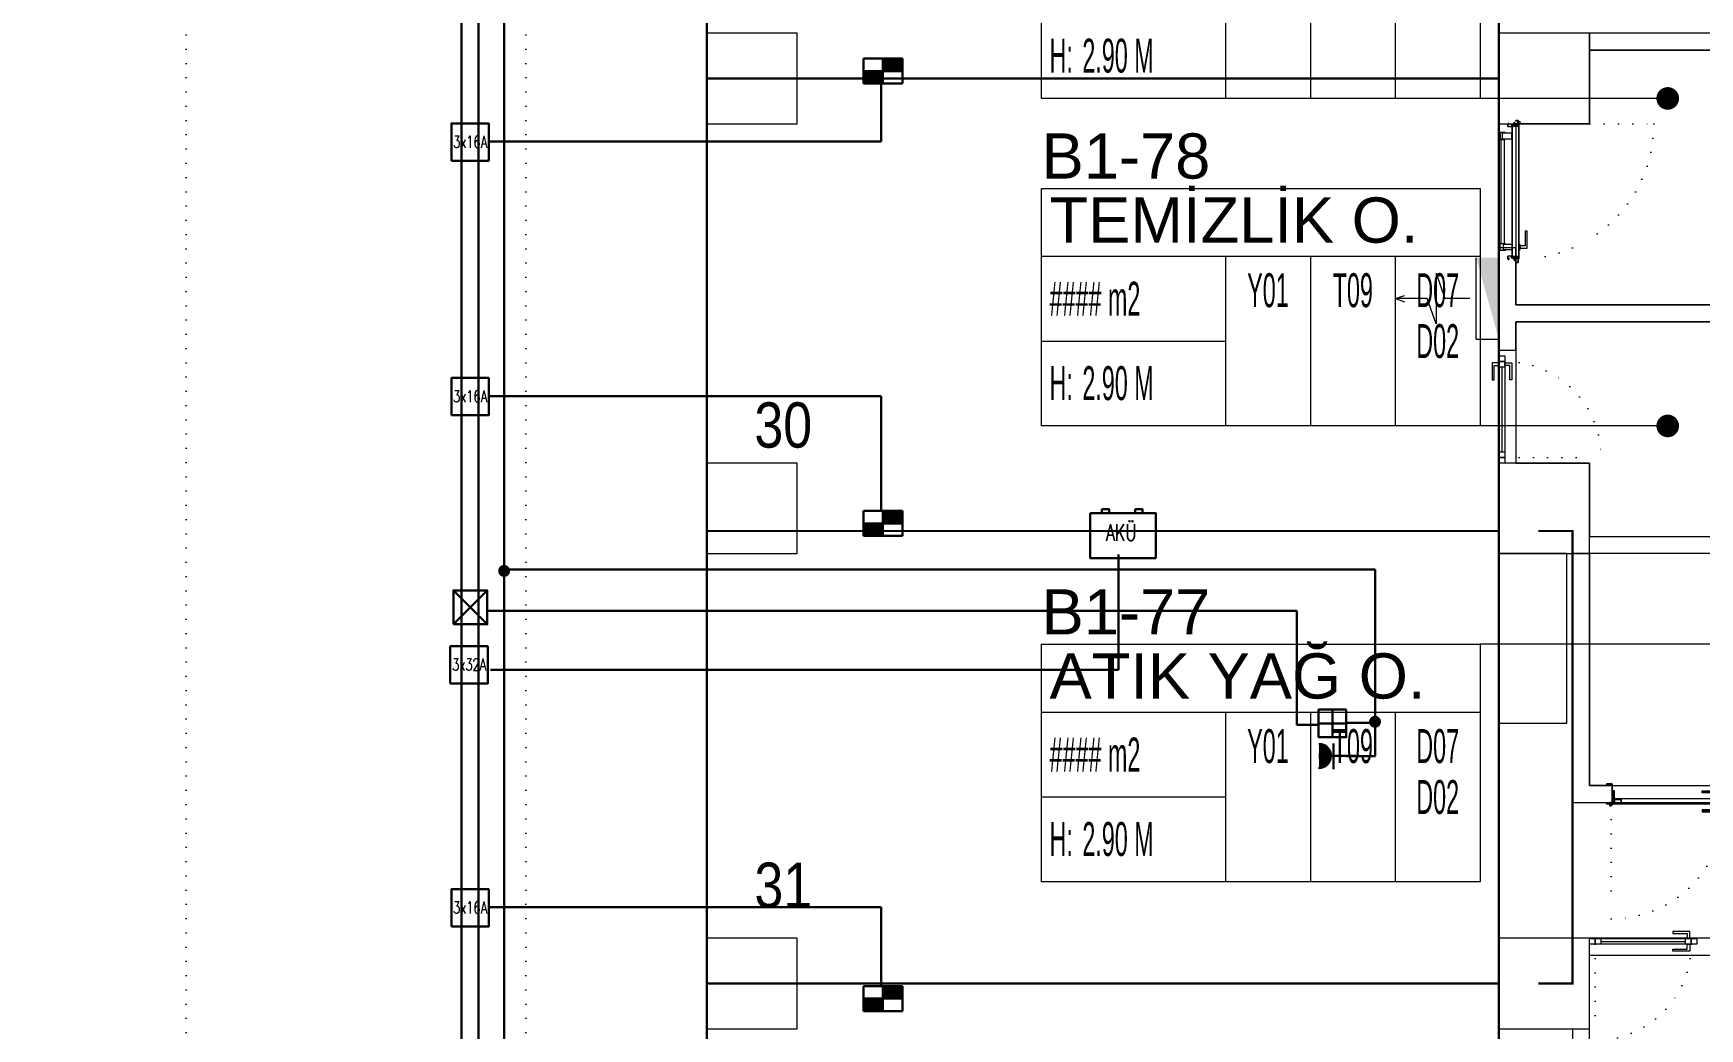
# Model space of a CAD drawing. Header units: metres. Extents: x -13194 to 152406, y -4219 to 19791.
# Drawn here: x 66100 to 67573, y 1600 to 2480 of the extents above; entities that cross this region are included whole.
import ezdxf
from ezdxf.enums import TextEntityAlignment as Align
from ezdxf.xclip import XClip

# ---------------------------------------------------------------- set-up
doc = ezdxf.new("R2010")
doc.units = ezdxf.units.M
doc.header["$LTSCALE"] = 100
doc.header["$MEASUREMENT"] = 0
doc.header["$XCLIPFRAME"] = 0
doc.linetypes.add('DOT2', pattern=[0.125, 0, -0.125])
doc.linetypes.add('HIDDEN', pattern=[0.375, 0.25, -0.125])
doc.layers.get('0').update_dxf_attribs({"color": 9, "lineweight": 9})
for name, color, linetype, lineweight in [('00', 9, 'Continuous', 9), ('01', 9, 'Continuous', 9), ('05', 9, 'Continuous', 9), ('05S', 9, 'Continuous', 9), ('06B', 9, 'Continuous', 9), ('06D', 9, 'Continuous', 9), ('10', 9, 'Continuous', 9), ('14', 9, 'Continuous', 9), ('15', 9, 'Continuous', 9), ('20', 9, 'DOT2', 9), ('21', 9, 'Continuous', 9), ('21_mahal200', 9, 'Continuous', 9), ('30', 41, 'Continuous', 9), ('30H', 251, 'Continuous', 9), ('32-ekipman', 9, 'Continuous', 9), ('E-BUSBAR', 7, 'Continuous', 30), ('E-DUVARA MONTE PRİZ KUTUSU', 7, 'Continuous', 30), ('E-EKİPMAN PANOSU', 7, 'Continuous', 30), ('E-KABLO', 7, 'Continuous', 30), ('E-KOMBİNE ETANŞ PRİZ (2x1 FAZ+4x3 FAZ)', 7, 'Continuous', 30), ('E-LINYE', 7, 'Continuous', 30), ('E-UPS PRİZ', 7, 'Continuous', 30)]:
    doc.layers.add(name, color=color, linetype=linetype, lineweight=lineweight)
doc.styles.add('Arial', font='arial.ttf', dxfattribs={"height": 2.5})
doc.styles.add('E-YAZI', font='txttw.shx')
doc.styles.add('MuuM_TEXT-STANDART', font='ARIALN.TTF')
doc.dimstyles.new('MuuM_DIM200', dxfattribs={"dimscale": 20, "dimtxt": 2, "dimasz": 1, "dimexe": 1, "dimexo": 1, "dimgap": 1, "dimtad": 1, "dimdec": 1, "dimrnd": 0.5, "dimdsep": 46, "dimtxsty": 'MuuM_TEXT-STANDART', "dimblk": 'ARCHTICK', "dimcen": 0, "dimdle": 0.15, "dimclrd": 256, "dimclre": 256, "dimclrt": 256, "dimadec": 0, "dimazin": 0, "dimtfac": 5, "dimtdec": 1, "dimtix": 1, "dimtmove": 2, "dimatfit": 3, "dimldrblk": 'DOT', "dimfxl": 3, "dimfxlon": 1, "dimtolj": 1, "dimlwd": -1, "dimlwe": -1, "dimarcsym": 0})

# ---------------------------------------------------------------- blocks, each defined once
blk = doc.blocks.new('10_DUVARA MONTE PRİZ KUTUSU')
at = {"layer": 'E-DUVARA MONTE PRİZ KUTUSU', "color": 4}
for p, q in [((24.5, 0), (-24.5, 0)), ((0, 24.5), (0, -24.5))]:
    blk.add_line(p, q, dxfattribs=at)
blk.add_lwpolyline([(-24.5, -24.5), (24.5, -24.5), (24.5, 24.5), (-24.5, 24.5)], close=True, dxfattribs=at)
blk = doc.blocks.new('100_UPS PRİZ')
at = {"layer": 'E-UPS PRİZ', "color": 4}
for p, q in [((-1.22, 2.14), (1.28, 2.14)), ((0, 2.4), (0, 0))]:
    blk.add_line(p, q, dxfattribs=at)
at = {"layer": 'E-UPS PRİZ', "color": 4, "const_width": 1.2}
blk.add_lwpolyline([(-0.6, 3.58, 0.97398), (0.6, 3.58, 0.97398)], format="xyb", dxfattribs=at)
at = {"layer": 'E-UPS PRİZ', "color": 4}
blk.add_arc((0, 3.6), 1.2, 180.7551, 0.7551, dxfattribs=at)
blk = doc.blocks.new('BUSBAR ÇIKIŞ')
at = {"layer": 'E-BUSBAR'}
for p, q in [((-15, 30), (15, 0)), ((-15, 0), (15, 30))]:
    blk.add_line(p, q, dxfattribs=at)
at = {"layer": 'E-BUSBAR', "color": 5}
blk.add_line((-7.5, 30), (7.5, 30), dxfattribs=at)
blk.add_line((-7.5, 30), (7.5, 30), dxfattribs=at)
blk.add_lwpolyline([(-15, 0), (15, 0), (15, 30), (-15, 30)], close=True, dxfattribs=at)
blk = doc.blocks.new('E-3X16A BUSBAR CIKIS KUTUSU')
at = {"layer": 'E-BUSBAR', "color": 30}
blk.add_line((-83, 162), (82, 162), dxfattribs=at)
blk.add_line((-83, 162), (82, 162), dxfattribs=at)
at = {"layer": 'E-BUSBAR', "color": 6}
blk.add_lwpolyline([(-166, -168), (164, -168), (164, 162), (-166, 162)], close=True, dxfattribs=at)
at = {"layer": 'E-BUSBAR', "color": 6, "style": 'E-YAZI', "width": 0.7}
blk.add_text('3x16A', height=105, dxfattribs=at).set_placement((0, 0), align=Align.MIDDLE)
blk = doc.blocks.new('100_EKİPMAN PANOSU')
at = {"layer": 'E-EKİPMAN PANOSU', "color": 4}
for p, q in [((-3.07, 3.95), (3.07, 3.95)), ((-3.07, 0), (-3.07, 3.95)), ((0, 3.95), (0, 0)), ((3.07, 3.95), (3.07, 0)), ((-3.07, 1.97), (3.07, 1.97)), ((3.07, 0), (-3.07, 0))]:
    blk.add_line(p, q, dxfattribs=at)
for points in [[(0, 3.95), (3.07, 3.95), (0, 1.97), (3.07, 1.97)], [(-3.07, 1.97), (0, 1.97), (-3.07, 0), (0, 0)]]:
    blk.add_solid(points, dxfattribs=at)
blk = doc.blocks.new('E-AKU SARJ VE ENERJI UNITESI')
at = {"layer": 'E-KOMBİNE ETANŞ PRİZ (2x1 FAZ+4x3 FAZ)', "color": 2}
for points in [[(-290, 399), (290, 399), (290, 0), (-290, 0)], [(-186, 434), (-122, 434), (-122, 399), (-186, 399)], [(108, 434), (172, 434), (172, 399), (108, 399)]]:
    blk.add_lwpolyline(points, close=True, dxfattribs=at)
at = {"layer": 'E-KOMBİNE ETANŞ PRİZ (2x1 FAZ+4x3 FAZ)', "color": 2, "style": 'E-YAZI', "width": 0.7}
blk.add_text('AKÜ', height=147, dxfattribs=at).set_placement((-16, 243), align=Align.MIDDLE)
blk = doc.blocks.new('E-3X32A BUSBAR CIKIS KUTUSU')
at = {"layer": 'E-BUSBAR', "color": 2}
blk.add_line((-83, 162), (82, 162), dxfattribs=at)
blk.add_line((-83, 162), (82, 162), dxfattribs=at)
blk.add_lwpolyline([(-166, -168), (164, -168), (164, 162), (-166, 162)], close=True, dxfattribs=at)
at = {"layer": 'E-BUSBAR', "color": 2, "style": 'E-YAZI', "width": 0.7}
blk.add_text('3x32A', height=105, dxfattribs=at).set_placement((0, 0), align=Align.MIDDLE)
blk = doc.blocks.new('p-kolon_80x80')
blk.add_lwpolyline([(-40, -40), (40, -40), (40, 40), (-40, 40)], close=True)
blk = doc.blocks.new('1.bod.mimari.elk')
at = {"layer": '01'}
for p in [(10580, -6190), (11280, -6190), (10580, -6570), (11280, -6570), (10580, -6990), (11280, -6990)]:
    blk.add_blockref('p-kolon_80x80', p, dxfattribs=at)
blk = doc.blocks.new('p-işyeri')
at = {"color": 0, "const_width": 2}
blk.add_lwpolyline([(200, 0), (200, 700), (-200, 700), (-200, 0)], close=True, dxfattribs=at)
blk = doc.blocks.new('p-b1 tavan lejant')
at = {"layer": '30'}
blk.add_lwpolyline([(67240, -22520), (67240, -22980), (67305, -22980), (67305, -23200), (67600, -23200), (67600, -23320), (67240, -23320), (67240, -23400), (67305, -23400), (67305, -24120), (67240, -24120), (67240, -24185), (62820, -24185)], dxfattribs=at)
for points in [[(67440, -22760), (67440, -22535), (67320, -22535), (67320, -22600), (67255, -22600), (67255, -22760)], [(67320, -22965), (67440, -22965), (67440, -22775), (67255, -22775), (67255, -22900), (67320, -22900)], [(67320, -23185), (67600, -23185), (67600, -22980), (67320, -22980)], [(68005, -24185), (67320, -24185), (67320, -23335), (68005, -23335)]]:
    blk.add_lwpolyline(points, close=True, dxfattribs=at)
at = {"layer": '30H'}
ref = blk.add_blockref('p-işyeri', (67240, -23160), dxfattribs=dict(at, rotation=90))
XClip(ref).set_block_clipping_path([(-290.0000043055, -461.2174844945), (311.4007203042, 30)])
blk = doc.blocks.new('YD-72-20')
at = {"linetype": 'Continuous'}
for p, q in [((0, 0.714), (-0.028, 0.634)), ((0, 0.714), (0.028, 0.634)), ((0, 0.434), (0, 0.714)), ((-0.225, 0.355), (0.225, 0.355)), ((-0.225, 0.355), (0, 0.276)), ((0.225, 0.355), (0, 0.434)), ((0, 0.058), (0, 0.276)), ((0.36, 0), (-0.36, 0)), ((0.36, 0), (0.36, -0.2))]:
    blk.add_line(p, q, dxfattribs=at)
blk.add_solid([(0.36, -0.2), (-0.36, 0), (-0.36, -0.2)])
blk = doc.blocks.new('b1 yan.dol')
at = {"xscale": -100, "yscale": 100, "zscale": 100, "rotation": 90}
blk.add_blockref('YD-72-20', (67220, -17265.9), dxfattribs=at)
blk = doc.blocks.new('p-al-01')
at = {"layer": '06B'}
for points in [[(27, 4.3), (27, 10.6), (42, 10.6), (42, 8.7), (29.3, 8.7), (29.3, 8.7), (29.3, 4.3), (27, 4.3)], [(27, -0.7), (27, -6.9), (42, -6.9), (42, -5), (29.3, -5), (29.3, -5), (29.3, -0.7), (27, -0.7)]]:
    blk.add_lwpolyline(points, dxfattribs=at)
at = {"layer": '06D'}
for p, q in [((115.7, 4.3), (28.8, 4.3)), ((28.8, -0.7), (115.7, -0.7))]:
    blk.add_line(p, q, dxfattribs=at)
at = {"layer": '10'}
for points in [[(25.7, -0.7), (25.7, 4.3), (20.7, 4.3), (20.7, -0.7)], [(30.7, -0.7), (30.7, 4.3), (25.7, 4.3), (25.7, -0.7)], [(110.7, -0.7), (110.7, 4.3), (105.7, 4.3), (105.7, -0.7)], [(115.7, -0.7), (115.7, 4.3), (110.7, 4.3), (110.7, -0.7)]]:
    blk.add_lwpolyline(points, close=True, dxfattribs=at)
at = {"layer": '15'}
blk.add_lwpolyline([(105.7, 1.8), (30.7, 1.8)], dxfattribs=at)
at = {"layer": '20'}
blk.add_lwpolyline([(110.7, -0.7), (110.7, -85.7)], dxfattribs=at)
blk.add_arc((110.7, -0.7), 85, 180, 270, dxfattribs=at)
blk = doc.blocks.new('*U20')
at = {"ltscale": 15}
for p, q in [((-25, 1), (-26, 0)), ((-25, -1), (-26, 0)), ((-23, 1), (-25, 1)), ((-23, 1), (-23, -2)), ((-21, -3), (-18, 3)), ((-21, -3), (-18, 3)), ((-20, -3), (-17, 3)), ((-20, -3), (-16, 3)), ((-18, -3), (-15, 3)), ((-18, -3), (-15, 3)), ((-18, 1), (-18, 2)), ((-17, -3), (-14, 3)), ((-17, -3), (-13, 3)), ((-17, 1), (-17, 2)), ((-15, -3), (-12, 3)), ((-15, -3), (-12, 3)), ((-15, 1), (-15, 2)), ((-14, -3), (-11, 3)), ((-14, -3), (-10, 3)), ((-14, 1), (-14, 2)), ((-12, -3), (-9, 3)), ((-12, -3), (-9, 3)), ((-12, 1), (-12, 2)), ((-11, -3), (-8, 3)), ((-11, -3), (-7, 3)), ((-11, 1), (-11, 2)), ((-9, -3), (-6, 3)), ((-9, -3), (-6, 3)), ((-9, 1), (-9, 2)), ((-8, -3), (-4, 3)), ((-8, -3), (-5, 3)), ((-8, 1), (-8, 2)), ((-6, -3), (-3, 3)), ((-6, -3), (-3, 3)), ((-6, 1), (-6, 2)), ((-5, -3), (-1, 3)), ((-5, -3), (-2, 3)), ((-5, 1), (-5, 2)), ((-3, 1), (-3, 2)), ((0, 4), (-2, 1)), ((-2, 1), (-2, 2)), ((0, 0), (-1, 0)), ((-25, -1), (-23, -2)), ((-9, -2), (-23, -2)), ((-21, -3), (-21, -2)), ((-20, -3), (-19, -2)), ((-20, -2), (-19, -2)), ((-19, -2), (-18, -2)), ((-18, -3), (-18, -2)), ((-17, -3), (-16, -2)), ((-17, -2), (-16, -2)), ((-16, -2), (-15, -2)), ((-15, -3), (-15, -2)), ((-14, -3), (-13, -2)), ((-14, -2), (-13, -2)), ((-13, -2), (-12, -2)), ((-12, -3), (-12, -2)), ((-11, -3), (-10, -2)), ((-11, -2), (-10, -2)), ((-10, -2), (-9, -2)), ((-9, -3), (-9, -2)), ((-8, -2), (-7, -2)), ((-8, -3), (-7, -2)), ((-7, -2), (-6, -2)), ((-6, -3), (-6, -2)), ((-5, -2), (-4, -2)), ((-5, -3), (-4, -2)), ((-4, -2), (-2, -2)), ((0, -4), (-2, -2)), ((0, 0), (-1, 0))]:
    blk.add_line(p, q, dxfattribs=at)
for p, q in [((-7, 1), (-23, 1)), ((-17, 1), (-19, 1)), ((-16, 1), (-17, 1)), ((-14, 1), (-16, 1)), ((-13, 1), (-14, 1)), ((-11, 1), (-13, 1)), ((-10, 1), (-11, 1)), ((-8, 1), (-10, 1)), ((-7, 1), (-8, 1)), ((-5, 1), (-7, 1)), ((-4, 1), (-5, 1)), ((-2, 1), (-4, 1)), ((-2, 1), (-2, 1)), ((0, 0), (0, 4)), ((-2, -2), (-2, -2)), ((0, 0), (0, -4))]:
    blk.add_line(p, q)
for centre, radius, start, end in [((-26, 4), 3.92, 274.361, 322.1025), ((-26, -4), 3.92, 37.8975, 85.639), ((-18, 3), 0.0971, 330.3204, 150.3204), ((-17, 3), 0.0971, 330.3204, 150.3204), ((-15, 3), 0.0971, 330.3204, 150.3204), ((-14, 3), 0.0971, 330.3204, 150.3204), ((-12, 3), 0.0971, 330.3204, 150.3204), ((-11, 3), 0.0971, 330.3204, 150.3204), ((-9, 3), 0.0971, 330.3204, 150.3204), ((-8, 3), 0.0971, 330.3204, 150.3204), ((-6, 3), 0.0971, 330.3204, 150.3204), ((-5, 3), 0.0971, 330.3204, 150.3204), ((-3, 3), 0.0971, 330.3204, 150.3204), ((-2, 3), 0.0971, 330.3204, 150.3204), ((-1, 0), 0.486, 90, 270), ((0, 4), 0.25, 0, 150.0864), ((-21, -3), 0.0971, 150.3204, 330.3204), ((-20, -3), 0.0971, 150.3204, 330.3204), ((-18, -3), 0.0971, 150.3204, 330.3204), ((-17, -3), 0.0971, 150.3204, 330.3204), ((-15, -3), 0.0971, 150.3204, 330.3204), ((-14, -3), 0.0971, 150.3204, 330.3204), ((-12, -3), 0.0971, 150.3204, 330.3204), ((-11, -3), 0.0971, 150.3204, 330.3204), ((-9, -3), 0.0971, 150.3204, 330.3204), ((-8, -3), 0.0971, 150.3204, 330.3204), ((-6, -3), 0.0971, 150.3204, 330.3204), ((-5, -3), 0.0971, 150.3204, 330.3204), ((0, -4), 0.25, 209.9136, 0)]:
    blk.add_arc(centre, radius, start, end, dxfattribs=at)
blk = doc.blocks.new('conta')
at = {"ltscale": 10}
for p, q in [((-2649.9, 5345.5), (-2649.8, 5345.6)), ((-2649.9, 5344.5), (-2649.8, 5344.3)), ((-2649.8, 5344.3), (-2649.7, 5344.3)), ((-2649.7, 5345.4), (-2649.3, 5345.4)), ((-2649.2, 5345.4), (-2649.1, 5345.5)), ((-2649, 5344), (-2648.8, 5343.8)), ((-2648.9, 5344.1), (-2648.7, 5343.9)), ((-2648.8, 5345.1), (-2648.6, 5345.3)), ((-2648.8, 5344.9), (-2648.6, 5345.2)), ((-2648.7, 5343.8), (-2648.7, 5343.8)), ((-2648.6, 5345.3), (-2648.6, 5345.3))]:
    blk.add_line(p, q, dxfattribs=at)
for centre, radius, start, end in [((-2649.8, 5345.5), 0.05, 140.6345, 188.9372), ((-2653, 5345), 3.19, 350.4674, 8.9372), ((-2649.9, 5344.5), 0.02, 170.4674, 213.7451), ((-2649.7, 5345.6), 0.0696, 22.2428, 159.258), ((-2650.9, 5345), 1.24, 340.3382, 16.7772), ((-2649.7, 5344.6), 0.03, 160.3382, 273.2666), ((-2649.7, 5345.4), 0.03, 90, 196.7772), ((-2649.6, 5341.5), 3.01, 80.4362, 93.2666), ((-2649.3, 5345.5), 0.05, 270, 303.0062), ((-2649.2, 5344.1), 0.231, 353.9571, 81.9004), ((-2649.1, 5345.5), 0.03, 4.7972, 123.0062), ((-2649.1, 5344.5), 0.03, 260.4362, 338.7066), ((-2651.2, 5344.8), 2.33, 7.5897, 18.7951), ((-2649, 5345.6), 0.05, 18.7951, 42.1429), ((-2650.2, 5345), 1.27, 338.7066, 23.0418), ((-2648.9, 5344.1), 0.1, 173.9571, 217.2653), ((-2648.8, 5345.1), 0.05, 187.5897, 322.7347), ((-2658.2, 5345.2), 9.36, 353.6857, 357.8537), ((-2648.8, 5344.2), 0.1, 173.6857, 217.2653), ((-2648.8, 5344.8), 0.05, 142.7347, 180.2669), ((-2648.7, 5343.8), 0.05, 217.2653, 307.2653), ((-2648.7, 5343.8), 0.05, 307.2653, 37.2653), ((-2648.6, 5345.3), 0.05, 52.7347, 142.7347), ((-2648.6, 5345.3), 0.05, 322.7347, 52.7347)]:
    blk.add_arc(centre, radius, start, end, dxfattribs=at)
for points, knots in [([(-2649, 5345.6), (-2649, 5345.6), (-2649.1, 5345.7), (-2649.2, 5345.4), (-2649.3, 5345.7), (-2649.4, 5345.5), (-2649.5, 5345.7), (-2649.6, 5345.5), (-2649.7, 5345.6), (-2649.7, 5345.6)], [0.0086373, 0.0086373, 0.0086373, 0.0086373, 0.1097304, 0.3133405, 0.4430081, 0.5658764, 0.7165186, 0.8527974, 0.9648495, 0.9648495, 0.9648495, 0.9648495]), ([(-2649.7, 5344.3), (-2649.7, 5344.3), (-2649.7, 5344.5), (-2649.6, 5344.3), (-2649.3, 5344.4), (-2649.2, 5344.4), (-2649.2, 5344.4)], [0, 0, 0, 0, 0.1008757, 0.3841126, 0.5436166, 0.6906785, 0.6906785, 0.6906785, 0.6906785])]:
    blk.add_open_spline(points, degree=3, knots=knots, dxfattribs=at)
blk = doc.blocks.new('p-yn_sackasa')
at = {"layer": '10', "linetype": 'Continuous'}
for p, q in [((-2.2, 0), (-2.2, -0.2)), ((0, 6.9), (0, 6.2)), ((0, 6.2), (0, 6.9)), ((0.1, 6.9), (0.1, 6.2)), ((0.2, 6.9), (0.2, 6.2)), ((2.7, 7.2), (0.3, 7.2)), ((2.7, 7.2), (0.3, 7.2)), ((2.7, 7), (0.3, 7)), ((0.3, 7), (2.7, 7)), ((0.3, 6.1), (0.8, 6.1)), ((0.7, 6), (0.3, 6)), ((0.3, 5.9), (0.7, 5.9)), ((0.8, 5.9), (0.3, 5.9)), ((0.7, 5.9), (0.7, 6)), ((0.7, -0.7), (0.7, 2.3)), ((0.7, -0.7), (0.7, 2.3)), ((0.8, 5.9), (0.8, 6.1)), ((0.8, -0.7), (0.8, 2.3)), ((0.8, -0.7), (0.8, 2.3)), ((0.9, 2.3), (1, 2.3)), ((0.9, 2.3), (0.9, 2.3)), ((1, 2.5), (1, 2.4)), ((1, 2.5), (1, 2.5)), ((1.1, 2.5), (1.1, 3.7)), ((1.1, 2.5), (1.1, 3.7)), ((1.3, 3.7), (1.3, 2.5)), ((1.3, 2.5), (1.3, 3.7)), ((2.5, 4), (1.4, 4)), ((1.4, 4), (2.5, 4)), ((1.4, 3.8), (2.5, 3.8)), ((2.5, 3.8), (1.4, 3.8)), ((2.5, 3.4), (2.6, 3.7)), ((2.6, 3.7), (2.5, 3.4)), ((2.7, 3.6), (2.6, 3.3)), ((2.7, 3.6), (2.6, 3.3)), ((2.8, 3.3), (2.8, 6.9)), ((2.8, 3.3), (2.8, 6.9)), ((2.9, 3.3), (2.9, 6.9)), ((2.9, 3.3), (2.9, 6.9)), ((-2.9, -1.7), (-2.9, -0.3)), ((-2.9, -0.3), (-2.9, -1.7)), ((-2.8, -0.3), (-2.8, -1.7)), ((-2.8, -0.3), (-2.8, -1.7)), ((-2.2, 0), (-2.7, 0)), ((-2.2, 0), (-2.7, 0)), ((-2.2, -0.1), (-2.7, -0.1)), ((-2.2, -0.2), (-2.7, -0.2)), ((1, -1.8), (-2.7, -1.8)), ((1, -1.9), (-2.7, -1.9)), ((-2.7, -2), (1, -2)), ((1, -2), (-2.7, -2)), ((-2.2, -0.1), (-2.2, 0)), ((0.9, -0.8), (1, -0.8)), ((0.9, -0.8), (0.9, -0.8)), ((1, -0.9), (1, -0.9)), ((1, -0.9), (1, -0.9)), ((1.1, -1), (1.1, -1.7)), ((1.1, -1), (1.1, -1.7)), ((1.3, -1), (1.3, -1.7)), ((1.3, -1), (1.3, -1.7))]:
    blk.add_line(p, q, dxfattribs=at)
for points in [[(0.1, 2.1), (0.7, 2.1), (0.7, -0.5), (0.1, -0.5)], [(0.1, 2.1), (0.4, 2.1), (0.4, -0.5), (0.1, -0.5)]]:
    blk.add_lwpolyline(points, close=True, dxfattribs=at)
for centre, radius, start, end in [((0.3, 6.9), 0.249, 90, 180), ((0.3, 6.9), 0.261, 90, 180), ((0.3, 6.2), 0.249, 181.345, 271.3502), ((0.3, 6.2), 0.261, 180, 270), ((0.3, 6.9), 0.122, 90, 180), ((0.3, 6.2), 0.122, 180, 270), ((0.3, 6.9), 0.11, 90, 180), ((0.3, 6.2), 0.11, 180, 270), ((0.9, 2.3), 0.206, 63.2169, 180), ((0.9, 2.3), 0.219, 63.2153, 180), ((0.9, 2.3), 0.0801, 63.215, 180), ((0.9, 2.3), 0.0674, 63.2144, 180), ((1, 2.5), 0.219, 243.2148, 0), ((1, 2.5), 0.0801, 243.2203, 0), ((1, 2.5), 0.206, 243.2197, 0), ((1, 2.5), 0.0674, 243.2129, 0), ((1.4, 3.7), 0.24, 90, 180), ((1.4, 3.7), 0.253, 90, 180), ((1.4, 3.7), 0.114, 90, 180), ((1.4, 3.7), 0.101, 90, 180), ((2.5, 3.7), 0.249, 342.8613, 90), ((2.5, 3.7), 0.261, 342.8602, 90), ((2.5, 3.7), 0.122, 342.8607, 90), ((2.5, 3.7), 0.11, 342.8621, 90), ((2.7, 3.3), 0.232, 162.8601, 0), ((2.7, 3.3), 0.219, 162.8613, 0), ((2.7, 3.3), 0.0927, 162.8605, 0), ((2.7, 3.3), 0.0801, 162.8624, 0), ((2.7, 6.9), 0.249, 0, 90), ((2.7, 6.9), 0.261, 0, 90), ((2.7, 6.9), 0.122, 0, 90), ((2.7, 6.9), 0.11, 0, 90), ((-2.7, -0.3), 0.24, 90, 180), ((-2.7, -0.3), 0.253, 90, 180), ((-2.7, -1.7), 0.24, 180, 270), ((-2.7, -1.7), 0.253, 180, 270), ((-2.7, -0.3), 0.114, 90, 180), ((-2.7, -0.3), 0.101, 90, 180), ((-2.7, -1.7), 0.114, 180, 270), ((-2.7, -1.7), 0.101, 180, 270), ((0.9, -0.7), 0.206, 180, 296.7851), ((0.9, -0.7), 0.219, 180, 296.785), ((0.9, -0.7), 0.0674, 180, 180.5245), ((0.9, -0.7), 0.0801, 180, 296.785), ((0.9, -0.7), 0.0674, 180, 296.7871), ((1, -1), 0.219, 0, 116.7854), ((1, -1), 0.206, 0, 116.7836), ((1, -1), 0.0801, 0, 116.7811), ((1, -1), 0.0674, 0, 116.7871), ((1, -1.7), 0.114, 270, 0), ((1, -1.7), 0.24, 270, 0), ((1, -1.7), 0.101, 270, 0), ((1, -1.7), 0.253, 270, 0)]:
    blk.add_arc(centre, radius, start, end, dxfattribs=at)
at = {"layer": '10', "xscale": 0.0842696629213483, "yscale": 0.0842696629213483, "zscale": 0.0842696629213483}
blk.add_blockref('*U20', (1, 1.3), dxfattribs=at)
at = {"layer": '14', "xscale": -0.7887640449438696, "yscale": 0.7887640449438696, "zscale": 0.7887640449438204, "rotation": 90}
blk.add_blockref('conta', (4217.8, -2086.4), dxfattribs=at)
blk = doc.blocks.new('*U50')
at = {"layer": '06D'}
for points in [[(8.8, 3.5), (8.8, 4.8), (13.2, 4.8), (13.2, 3.5), (8.8, 3.5)], [(9.9, 4.8), (9.9, 11), (24.9, 11), (24.9, 9.1), (12.1, 9.1), (12.1, 9.1), (12.1, 4.8), (9.9, 4.8)]]:
    blk.add_lwpolyline(points, dxfattribs=at)
for points in [[(8.5, -8.6), (7.9, -8.6), (7.9, -12.6, 0.414214), (8.2, -13), (13.7, -13, 0.414214), (14.1, -12.6), (14.1, -8.6), (13.5, -8.6)], [(111.5, -8.6), (112.1, -8.6), (112.1, -12.6, -0.414214), (111.7, -13), (106.2, -13, -0.414214), (105.9, -12.6), (105.9, -8.6), (106.5, -8.6)]]:
    blk.add_lwpolyline(points, format="xyb", dxfattribs=at)
for points in [[(8.5, -10), (13.5, -10), (13.5, -2.5), (8.5, -2.5)], [(105.9, -12.4), (14.1, -12.4), (14.1, -9.2), (105.9, -9.2)], [(111.5, -11.1), (106.5, -11.1), (106.5, -2.5), (111.5, -2.5)]]:
    blk.add_lwpolyline(points, close=True, dxfattribs=at)
at = {"layer": '10', "ltscale": 10}
for p, q in [((0.3, 3.4), (0.3, 3.3)), ((119.6, 3.5), (0.4, 3.5)), ((0.4, 3.4), (0.4, 3.3)), ((0.4, 3.2), (2.2, 3.2)), ((119.5, 3.4), (0.5, 3.4)), ((0.5, 3.3), (2.3, 3.3)), ((2, 0.9), (1, 0.9)), ((2, 0.9), (1, 0.9)), ((2, 0.7), (1, 0.7)), ((2, 0.7), (1, 0.7)), ((1, 0.3), (2, -0.4)), ((1, 0.3), (2, -0.4)), ((2, -0.4), (2, 1.1)), ((2, 1.1), (2.3, 1.1)), ((2, -0.4), (2, 1.1)), ((2, 1.1), (2.3, 1.1)), ((2.3, 3.1), (2.3, -2.4)), ((2.3, 1.1), (2.3, -0.4)), ((2.3, 1.1), (2.3, -0.4)), ((2.4, 3.2), (2.4, -2.3)), ((117.5, 3.2), (117.5, -2.3)), ((119.5, 3.3), (117.6, 3.3)), ((119.6, 3.2), (117.7, 3.2)), ((117.7, 3.1), (117.7, -2.4)), ((117.7, 1.1), (118, 1.1)), ((117.7, 0.7), (117.7, 1.1)), ((117.7, -0.8), (117.7, 0.7)), ((118, 1.1), (118, 0.7)), ((118, 0.7), (118, -0.8)), ((119, 0), (118, 0.7)), ((119.5, 3.4), (119.5, 3.3)), ((119.7, 3.4), (119.7, 3.3)), ((120.8, 3), (120.8, 3.4)), ((120.8, 3), (120.8, 3.4)), ((121.1, 3), (121.1, 3.4)), ((121.1, 3), (121.1, 3.4)), ((121.2, 3.1), (121.1, 3.1)), ((121.2, 3.1), (121.1, 3.1)), ((121.2, 3.1), (121.2, 3.2)), ((121.2, 3.1), (121.2, 3.2)), ((121.6, 3.7), (121.7, 3.6)), ((121.6, 3.7), (121.7, 3.6)), ((2, -0.8), (2, -0.4)), ((2, -0.8), (2, -0.4)), ((2.3, -0.8), (2, -0.8)), ((2.3, -0.8), (2, -0.8)), ((2.3, -0.4), (2.3, -0.8)), ((2.3, -0.4), (2.3, -0.8)), ((117.6, -2.5), (2.4, -2.5)), ((117.5, -2.3), (2.5, -2.3)), ((118, -0.8), (117.7, -0.8)), ((118, -0.4), (119, -0.4)), ((118, -0.6), (119, -0.6))]:
    blk.add_line(p, q, dxfattribs=at)
blk.add_circle((120.9, 4.2), 0.843, dxfattribs=at)
blk.add_circle((120.9, 4.2), 0.843, dxfattribs=at)
for centre, radius, start, end in [((0.4, 3.4), 0.1, 90, 180), ((0.4, 3.3), 0.1, 180, 270), ((0.5, 3.4), 0.005, 90, 180), ((0.5, 3.3), 0.005, 180, 270), ((2.2, 3.1), 0.05, 0, 90), ((2.3, 3.2), 0.1, 0, 90), ((117.6, 3.2), 0.1, 90, 180), ((117.7, 3.1), 0.05, 90, 180), ((119.5, 3.4), 0.005, 0, 90), ((119.5, 3.3), 0.005, 270, 0), ((119.6, 3.4), 0.1, 0, 90), ((119.6, 3.3), 0.1, 270, 0), ((120.4, 3.2), 0.302, 299.9685, 74.4476), ((120.4, 3.2), 0.302, 299.9685, 74.4476), ((120.4, 3.2), 0.428, 322.379, 23.648), ((120.4, 3.2), 0.428, 322.379, 23.648), ((120.9, 4.2), 1.01, 285.7139, 320.5908), ((120.9, 4.2), 1.01, 285.7139, 320.5908), ((2.4, -2.3), 0.141, 194.9271, 255.0729), ((117.5, -2.3), 0.05, 270, 0), ((117.6, -2.4), 0.1, 270, 0)]:
    blk.add_arc(centre, radius, start, end, dxfattribs=at)
at = {"layer": '20'}
blk.add_lwpolyline([(119.7, 3.4), (119.7, 122.8, 0.414214), (0.3, 3.4, -1)], format="xyb", dxfattribs=at)
at = {"xscale": -1, "rotation": 180}
blk.add_blockref('p-yn_sackasa', (0, 1), dxfattribs=at)
at = {"rotation": 180}
blk.add_blockref('p-yn_sackasa', (120, 1), dxfattribs=at)
blk = doc.blocks.new('gr-p-barel kilitli kapı kolu')
at = {"layer": '05S'}
h = blk.add_hatch(color=256, dxfattribs=at)
h.paths.add_polyline_path([(1.3, 0.8), (-1.3, 0.8), (-1.3, 0.7), (1.3, 0.7)])
h.paths.add_polyline_path([(2.75, 0.7), (-2.75, 0.7), (-2.75, 0), (2.75, 0)])
h.paths.add_polyline_path([(-11.7, 4.9), (-11.7, 6.7), (0.9, 6.7), (0.9, 0.8), (-0.9, 0.8), (-0.9, 4.9)])
at = {"flags": 128}
for points in [[(-0.9, 0.8), (-0.9, 4.9), (-11.7, 4.9), (-11.7, 6.7), (0.9, 6.7), (0.9, 0.8)], [(-0.8, 5), (0.8, 6.6)]]:
    blk.add_lwpolyline(points, dxfattribs=at)
blk.add_lwpolyline([(-2.75, 0), (-2.75, 0.7), (2.75, 0.7), (2.75, 0)])
blk.add_lwpolyline([(-1.3, 0.7), (1.3, 0.7), (1.3, 0.8), (-1.3, 0.8)], close=True)
blk = doc.blocks.new('prf-scr2')
at = {"linetype": 'DOT2', "ltscale": 10}
blk.add_line((0, 0.2), (0, -1.1), dxfattribs=at)
for p, q in [((-0.1, -0.2), (0.1, -0.3)), ((0.1, -0.2), (-0.1, -0.2)), ((0.1, -0.3), (-0.1, -0.3)), ((-0.1, -0.3), (0.1, -0.4)), ((0.1, -0.4), (-0.1, -0.4)), ((0.1, -0.5), (-0.1, -0.4)), ((-0.1, -0.4), (0.1, -0.4)), ((0.1, -0.6), (-0.1, -0.5)), ((-0.1, -0.5), (0.1, -0.5)), ((-0.1, -0.6), (0.1, -0.7)), ((0.1, -0.6), (-0.1, -0.6)), ((-0.1, -0.6), (0.1, -0.6)), ((-0.1, -0.7), (0.1, -0.8)), ((0.1, -0.7), (-0.1, -0.7)), ((-0.1, -0.8), (0.1, -0.8)), ((0.1, -0.8), (-0.1, -0.8)), ((0.1, -0.2), (0, -0.1)), ((0, -0.2), (0.1, -0.2))]:
    blk.add_line(p, q)
blk.add_lwpolyline([(0.2, 0), (-0.2, 0), (-0.2, 0), (-0.1, -0.1), (0.1, -0.1), (0.2, 0), (0.2, 0)], close=True)
for points in [[(0.2, 0), (-0.2, 0)], [(-0.1, -0.1), (-0.1, -0.2), (-0.1, -0.2), (-0.1, -0.2), (-0.1, -0.2), (-0.1, -0.3), (-0.1, -0.3), (-0.1, -0.3), (-0.1, -0.3), (-0.1, -0.4), (-0.1, -0.4), (-0.1, -0.4), (-0.1, -0.4), (-0.1, -0.4), (-0.1, -0.5), (-0.1, -0.5), (-0.1, -0.5), (-0.1, -0.5), (-0.1, -0.5), (-0.1, -0.5), (-0.1, -0.6), (-0.1, -0.6), (-0.1, -0.6), (-0.1, -0.6), (-0.1, -0.6), (-0.1, -0.7), (-0.1, -0.7), (-0.1, -0.7), (-0.1, -0.7), (-0.1, -0.7), (-0.1, -0.8), (-0.1, -0.8), (-0.1, -0.8), (-0.1, -0.8), (0, -0.9), (0, -0.9), (0, -0.9), (0.1, -0.8), (0.1, -0.8), (0.1, -0.7), (0.1, -0.7), (0.1, -0.7), (0.1, -0.7), (0.1, -0.7), (0.1, -0.7), (0.1, -0.6), (0.1, -0.6), (0.1, -0.6), (0.1, -0.6), (0.1, -0.6), (0.1, -0.5), (0.1, -0.5), (0.1, -0.5), (0.1, -0.5), (0.1, -0.4), (0.1, -0.4), (0.1, -0.4), (0.1, -0.4), (0.1, -0.4), (0.1, -0.3), (0.1, -0.3), (0.1, -0.3), (0.1, -0.3), (0.1, -0.3), (0.1, -0.3), (0.1, -0.2), (0.1, -0.2), (0.1, -0.2), (0.1, -0.2), (0.1, -0.2), (0.1, -0.1)]]:
    blk.add_lwpolyline(points)
blk = doc.blocks.new('K-SAC-01')
at = {"layer": '10'}
for points in [[(-4.6, 16.2, -0.414214), (-4.5, 16.3), (-0.1, 16.3, -0.414214), (0, 16.2), (0, 5.9), (0.2, 5.9), (0.2, 16.2, 0.414214), (-0.1, 16.5), (-4.5, 16.5, 0.414214), (-4.8, 16.2), (-4.8, 15.3, 0.414214), (-4.5, 15), (-3.4, 15), (-3.4, 15.2), (-4.5, 15.2, -0.414214), (-4.6, 15.3)], [(104.6, 16.2, 0.414214), (104.5, 16.3), (100.1, 16.3, 0.414214), (100, 16.2), (100, 5.9), (99.8, 5.9), (99.8, 16.2, -0.414214), (100.1, 16.5), (104.5, 16.5, -0.414214), (104.8, 16.2), (104.8, 15.3, -0.414214), (104.5, 15), (103.4, 15), (103.4, 15.2), (104.5, 15.2, 0.414214), (104.6, 15.3)], [(0.2, 10.3, -0.414214), (0.5, 10.6), (1.5, 10.6, -0.414214), (1.8, 10.3), (1.8, 3.9, -0.414214), (1.5, 3.6, -0.414214), (1.2, 3.9), (1.2, 4.8), (0.2, 4.8), (0.2, -1.2, -0.414214), (-0.1, -1.5), (-4.5, -1.5, -0.414214), (-4.8, -1.2), (-4.8, -0.3, -0.414214), (-4.5, 0), (-3.4, 0), (-3.4, -0.2), (-4.5, -0.2, 0.414214), (-4.6, -0.3), (-4.6, -1.2, 0.414214), (-4.5, -1.3), (-0.1, -1.3, 0.414214), (0, -1.2), (0, 5), (1.4, 5), (1.4, 3.9, 0.414214), (1.5, 3.8, 0.414214), (1.6, 3.9), (1.6, 10.3, 0.414214), (1.5, 10.4), (0.5, 10.4, 0.414214), (0.4, 10.3), (0.4, 9.4), (0.2, 9.4)], [(-0.4, -2), (1, -1.4), (1, 1.5), (1.2, 1.5), (1.2, -1.5), (-0.3, -2.2, -14.796002)], [(99.8, 10.3, 0.414214), (99.5, 10.6), (98.5, 10.6, 0.414214), (98.2, 10.3), (98.2, 3.9, 0.414214), (98.5, 3.6, 0.414214), (98.8, 3.9), (98.8, 4.8), (99.8, 4.8), (99.8, -1.2, 0.414214), (100.1, -1.5), (104.5, -1.5, 0.414214), (104.8, -1.2), (104.8, -0.3, 0.414214), (104.5, 0), (103.4, 0), (103.4, -0.2), (104.5, -0.2, -0.414214), (104.6, -0.3), (104.6, -1.2, -0.414214), (104.5, -1.3), (100.1, -1.3, -0.414214), (100, -1.2), (100, 5), (98.6, 5), (98.6, 3.9, -0.414214), (98.5, 3.8, -0.414214), (98.4, 3.9), (98.4, 10.3, -0.414214), (98.5, 10.4), (99.5, 10.4, -0.414214), (99.6, 10.3), (99.6, 9.4), (99.8, 9.4)]]:
    blk.add_lwpolyline(points, format="xyb", close=True, dxfattribs=at)
for points in [[(98.8, 0.1), (98.8, 2.1), (99.1, 2.1), (99.1, 3.2), (1.5, 3.2), (1.5, 2.1), (1.8, 2.1), (1.8, 0.1), (1.5, 0.1), (1.5, 1.9), (1.2, 1.9), (1.2, 3.5), (99.4, 3.5), (99.4, 1.9), (99.1, 1.9), (99.1, 0.1)], [(98.8, 2.1), (98.8, 0.1), (99.4, 0.1), (99.4, -1.5), (1.2, -1.5), (1.2, 0.1), (1.8, 0.1), (1.8, 2.1), (2.1, 2.1), (2.1, -0.1), (1.5, -0.1), (1.5, -1.2), (99.1, -1.2), (99.1, -0.1), (98.5, -0.1), (98.5, 2.1), (98.8, 2.1)]]:
    blk.add_lwpolyline(points, dxfattribs=at)
for points in [[(2.1, 3), (8.1, 3), (8.1, -1), (2.1, -1)], [(2.4, 2.7), (7.8, 2.7), (7.8, -0.7), (2.4, -0.7)], [(98.5, 3), (92.5, 3), (92.5, -1), (98.5, -1)], [(98.2, 2.7), (92.8, 2.7), (92.8, -0.7), (98.2, -0.7)]]:
    blk.add_lwpolyline(points, close=True, dxfattribs=at)
blk.add_circle((-0.9, -2.5), 0.55, dxfattribs=at)
at = {"layer": '20', "linetype": 'HIDDEN'}
for points in [[(-0.2, -1.3), (-0.2, 0), (-1.7, 0), (-1.7, -1.3)], [(-0.4, -2), (-0.4, -0.2), (-1.5, -0.2), (-1.5, -2)]]:
    blk.add_lwpolyline(points, dxfattribs=at)
at = {"layer": '20'}
blk.add_lwpolyline([(-0.9, -2.5), (-0.9, -102.9)], dxfattribs=at)
blk.add_arc((-0.9, -2.5), 100.4, 270, 1.5131, dxfattribs=at)
at = {"layer": '06B'}
blk.add_blockref('gr-p-barel kilitli kapı kolu', (91.4, 3.5), dxfattribs=at)
at = {"layer": '06B', "xscale": -1, "rotation": 180}
blk.add_blockref('gr-p-barel kilitli kapı kolu', (91.4, -1.5), dxfattribs=at)
at = {"layer": '10', "xscale": -1, "rotation": 90}
blk.add_blockref('prf-scr2', (1.5, 1), dxfattribs=at)
at = {"layer": '10', "rotation": 270}
blk.add_blockref('prf-scr2', (99.1, 1.2), dxfattribs=at)
blk = doc.blocks.new('p-birim')
blk.add_lwpolyline([(0, 0), (1, 0), (1, 1), (0, 1)], close=True)
blk = doc.blocks.new('_ArchTick')
at = {"color": 0, "linetype": 'ByBlock', "const_width": 0.15}
blk.add_lwpolyline([(-0.5, -0.5), (0.5, 0.5)], dxfattribs=at)
blk = doc.blocks.new('_Dot')
at = {"color": 0, "linetype": 'ByBlock', "lineweight": -2}
blk.add_line((-0.5, 0), (-1, 0), dxfattribs=at)
at = {"color": 0, "linetype": 'ByBlock', "const_width": 0.5}
blk.add_lwpolyline([(-0.25, 0, 1), (0.25, 0, 1)], format="xyb", close=True, dxfattribs=at)
blk = doc.blocks.new('0_roomno2')
blk.add_lwpolyline([(19.375, -10.5), (0, -10.5), (0, 0), (19.375, 0)], close=True)
for points in [[(0, -3), (19.375, -3)], [(8.125, -3), (8.125, -10.5)], [(11.875, -3), (11.875, -10.5)], [(15.625, -3), (15.625, -10.5)], [(0, -6.75), (8.125, -6.75)]]:
    blk.add_lwpolyline(points)
at = {"style": 'MuuM_TEXT-STANDART', "width": 0.6}
blk.add_text('H:', height=1.5, dxfattribs=at).set_placement((0.35, -8.608), align=Align.MIDDLE_LEFT)
at = {"style": 'Arial'}
blk.add_attdef('ODANO', (0, 1.17), '', height=2, dxfattribs=at)
blk.add_attdef('MEKANADI', text='', height=2, dxfattribs=at).set_placement((0.35, -3), align=Align.BOTTOM_LEFT)
at = {"style": 'MuuM_TEXT-STANDART', "width": 0.6}
for tag, p in [('M2', (0.35, -4.875)), ('TEMIZTAVANYUKSEKLIGI', (1.8, -8.608))]:
    blk.add_attdef(tag, text='', height=1.5, dxfattribs=at).set_placement(p, align=Align.MIDDLE_LEFT)
for tag, p in [('YER01', (10, -4.5)), ('TAVAN01', (13.75, -4.5)), ('DUVAR01', (17.5, -4.5)), ('YER02', (10, -6.75)), ('TAVAN02', (13.75, -6.75)), ('DUVAR02', (17.5, -6.75)), ('YER03', (10, -9)), ('TAVAN03', (13.75, -9)), ('DUVAR03', (17.5, -9))]:
    blk.add_attdef(tag, text='', height=1.5, dxfattribs=at).set_placement(p, align=Align.MIDDLE_CENTER)
blk = doc.blocks.new('1.bod.mimari1.elk')
at = {"layer": '00'}
for p, q in [((11255, -6339.71), (11240, -6339.71)), ((11240, -6339.71), (11240, -6430)), ((11255, -6390), (11255, -6339.71)), ((11440, -6390), (11255, -6390)), ((11255, -6430), (11255, -6405)), ((11255, -6405), (11440, -6405)), ((11240, -6430), (11255, -6430))]:
    blk.add_line(p, q, dxfattribs=at)
for points in [[(11455, -6165), (11560, -6165), (11560, -6150), (11320, -6150), (11320, -6165), (11440, -6165), (11440, -6230), (11455, -6230), (11455, -6165)], [(11440, -6610), (11320, -6610), (11320, -6595), (11440, -6595)]]:
    blk.add_lwpolyline(points, dxfattribs=at)
blk.add_lwpolyline([(11340, -6815), (11320, -6815), (11320, -6610), (11305, -6610), (11305, -6830), (11340, -6830)], close=True, dxfattribs=at)
at = {"layer": '06D', "linetype": 'DOT2'}
for points in [[(10080, -4400), (10080, -7740, 0.4390312), (10610, -8340), (11395.6, -8340)], [(10380, -4400), (10380, -7740, 0.4648838), (10610, -8040), (12425, -8040)]]:
    blk.add_lwpolyline(points, format="xyb", dxfattribs=at)
for name, p in [('p-b1 tavan lejant', (-56000, 16370)), ('K-SAC-01', (11340, -6830))]:
    blk.add_blockref(name, p)
at = {"xscale": -1, "rotation": 90}
blk.add_blockref('p-al-01', (11244.6, -6414.33), dxfattribs=at)
at = {"xscale": -1}
blk.add_blockref('p-al-01', (11435.67, -6954.6), dxfattribs=at)
at = {"layer": '05', "xscale": 60, "yscale": 150}
blk.add_blockref('p-birim', (11240, -6760), dxfattribs=at)
at = {"layer": '06D', "color": 89, "linetype": 'HIDDEN', "true_color": 0x2e4d23, "rotation": 90}
for p in [(11240, -5990), (11240, -6390), (11240, -6790), (11240, -7190)]:
    blk.add_blockref('p-işyeri', p, dxfattribs=at)
at = {"layer": '06D', "color": 89, "linetype": 'HIDDEN', "true_color": 0x2e4d23}
ref = blk.add_blockref('p-işyeri', (11240, -6390), dxfattribs=dict(at, rotation=90))
XClip(ref).set_block_clipping_path([(109.9999956945, -461.2174844945), (711.4007203042, 30)])
ref = blk.add_blockref('p-işyeri', (11240, -7190), dxfattribs=dict(at, rotation=90))
XClip(ref).set_block_clipping_path([(-290.0000043055, -461.2174844945), (311.4007203042, 30)])
at = {"layer": '10', "xscale": -1, "rotation": 270}
blk.add_blockref('*U50', (11254.05, -6349.85), dxfattribs=at)
at = {"layer": '21_mahal200'}
ref = blk.add_blockref('0_roomno2', (10835.94, -5997.57), dxfattribs=dict(at, xscale=20, yscale=20, zscale=20))
ref.add_attrib('ODANO', 'B1-15', (10835.94, -5988.92), dxfattribs={"layer": '0', "height": 40, "style": 'Arial'})
ref.add_attrib('MEKANADI', 'Y.G.H.', dxfattribs={"layer": '0', "height": 40, "style": 'Arial'}).set_placement((10842.94, -6057.57), align=Align.BOTTOM_LEFT)
ref.add_attrib('M2', '#### m2', dxfattribs={"layer": '0', "height": 30, "style": 'MuuM_TEXT-STANDART', "width": 0.6}).set_placement((10842.94, -6095.07), align=Align.MIDDLE_LEFT)
ref.add_attrib('TEMIZTAVANYUKSEKLIGI', '2.90 M', dxfattribs={"layer": '0', "height": 30, "style": 'MuuM_TEXT-STANDART', "width": 0.6}).set_placement((10871.94, -6169.73), align=Align.MIDDLE_LEFT)
ref.add_attrib('YER01', 'Y01', dxfattribs={"layer": '0', "height": 30, "style": 'MuuM_TEXT-STANDART', "width": 0.6}).set_placement((11035.94, -6087.57), align=Align.MIDDLE_CENTER)
ref.add_attrib('TAVAN01', 'T09', dxfattribs={"layer": '0', "height": 30, "style": 'MuuM_TEXT-STANDART', "width": 0.6}).set_placement((11110.94, -6087.57), align=Align.MIDDLE_CENTER)
ref.add_attrib('DUVAR01', 'D07', dxfattribs={"layer": '0', "height": 30, "style": 'MuuM_TEXT-STANDART', "width": 0.6}).set_placement((11185.94, -6087.57), align=Align.MIDDLE_CENTER)
ref = blk.add_blockref('0_roomno2', (10835.94, -6287.11), dxfattribs=dict(at, xscale=20, yscale=20, zscale=20))
ref.add_attrib('ODANO', 'B1-78', (10835.94, -6278.46), dxfattribs={"layer": '0', "height": 40, "style": 'Arial'})
ref.add_attrib('MEKANADI', 'TEMİZLİK O.', dxfattribs={"layer": '0', "height": 40, "style": 'Arial'}).set_placement((10842.94, -6347.11), align=Align.BOTTOM_LEFT)
ref.add_attrib('M2', '#### m2', dxfattribs={"layer": '0', "height": 30, "style": 'MuuM_TEXT-STANDART', "width": 0.6}).set_placement((10842.94, -6384.61), align=Align.MIDDLE_LEFT)
ref.add_attrib('TEMIZTAVANYUKSEKLIGI', '2.90 M', dxfattribs={"layer": '0', "height": 30, "style": 'MuuM_TEXT-STANDART', "width": 0.6}).set_placement((10871.94, -6459.27), align=Align.MIDDLE_LEFT)
ref.add_attrib('YER01', 'Y01', dxfattribs={"layer": '0', "height": 30, "style": 'MuuM_TEXT-STANDART', "width": 0.6}).set_placement((11035.94, -6377.11), align=Align.MIDDLE_CENTER)
ref.add_attrib('TAVAN01', 'T09', dxfattribs={"layer": '0', "height": 30, "style": 'MuuM_TEXT-STANDART', "width": 0.6}).set_placement((11110.94, -6377.11), align=Align.MIDDLE_CENTER)
ref.add_attrib('DUVAR01', 'D07', dxfattribs={"layer": '0', "height": 30, "style": 'MuuM_TEXT-STANDART', "width": 0.6}).set_placement((11185.94, -6377.11), align=Align.MIDDLE_CENTER)
ref.add_attrib('DUVAR02', 'D02', dxfattribs={"layer": '0', "height": 30, "style": 'MuuM_TEXT-STANDART', "width": 0.6}).set_placement((11185.94, -6422.11), align=Align.MIDDLE_CENTER)
ref = blk.add_blockref('0_roomno2', (10835.94, -6690.15), dxfattribs=dict(at, xscale=20, yscale=20, zscale=20))
ref.add_attrib('ODANO', 'B1-77', (10835.94, -6681.5), dxfattribs={"layer": '0', "height": 40, "style": 'Arial'})
ref.add_attrib('MEKANADI', 'ATIK YAĞ O.', dxfattribs={"layer": '0', "height": 40, "style": 'Arial'}).set_placement((10842.94, -6750.15), align=Align.BOTTOM_LEFT)
ref.add_attrib('M2', '#### m2', dxfattribs={"layer": '0', "height": 30, "style": 'MuuM_TEXT-STANDART', "width": 0.6}).set_placement((10842.94, -6787.65), align=Align.MIDDLE_LEFT)
ref.add_attrib('TEMIZTAVANYUKSEKLIGI', '2.90 M', dxfattribs={"layer": '0', "height": 30, "style": 'MuuM_TEXT-STANDART', "width": 0.6}).set_placement((10871.94, -6862.3), align=Align.MIDDLE_LEFT)
ref.add_attrib('YER01', 'Y01', dxfattribs={"layer": '0', "height": 30, "style": 'MuuM_TEXT-STANDART', "width": 0.6}).set_placement((11035.94, -6780.15), align=Align.MIDDLE_CENTER)
ref.add_attrib('TAVAN01', 'T09', dxfattribs={"layer": '0', "height": 30, "style": 'MuuM_TEXT-STANDART', "width": 0.6}).set_placement((11110.94, -6780.15), align=Align.MIDDLE_CENTER)
ref.add_attrib('DUVAR01', 'D07', dxfattribs={"layer": '0', "height": 30, "style": 'MuuM_TEXT-STANDART', "width": 0.6}).set_placement((11185.94, -6780.15), align=Align.MIDDLE_CENTER)
ref.add_attrib('DUVAR02', 'D02', dxfattribs={"layer": '0', "height": 30, "style": 'MuuM_TEXT-STANDART', "width": 0.6}).set_placement((11185.94, -6825.15), align=Align.MIDDLE_CENTER)
at = {"layer": '30H'}
ref = blk.add_blockref('p-işyeri', (11305, -6790), dxfattribs=dict(at, rotation=90))
XClip(ref).set_block_clipping_path([(-290.0000043055, -461.2174844945), (311.4007203042, 30)])
at = {"layer": '32-ekipman'}
blk.add_blockref('b1 yan.dol', (-56000, 10881.42), dxfattribs=at)
at = {"layer": '21', "style": 'MuuM_TEXT-STANDART'}
for s, p in [('30', (10633.1, -6528.28)), ('31', (10633.1, -6935.13))]:
    blk.add_text(s, height=40, dxfattribs=at).set_placement(p, align=Align.BOTTOM_RIGHT)
at = {"layer": '21_mahal200'}
for points in [[(11389.22, -6207.57), (11223.44, -6207.57)], [(11389.22, -6497.11), (11223.44, -6497.11)], [(11437.79, -6690.15), (11223.44, -6690.15)]]:
    blk.add_leader(points, dimstyle='MuuM_DIM200', override={"dimasz": 1, "dimfxl": 10}, dxfattribs=at)

msp = doc.modelspace()

# ---------------------------------------------------------------- linework, layer by layer
at = {"layer": 'E-BUSBAR', "color": 3}
for p, q in [((66478.5, 892.7), (66478.5, 3989.5)), ((66478.5, 892.7), (66478.5, 3989.5)), ((66493.5, 892.7), (66493.5, 3989.5)), ((66493.5, 892.7), (66493.5, 3989.5))]:
    msp.add_line(p, q, dxfattribs=at)
at = {"layer": 'E-KABLO', "color": 6}
for p, q in [((66849.2, 2437.3), (66849.2, 2384.3)), ((66849.2, 2384.3), (66501.6, 2384.3)), ((66849.2, 2159.3), (66501.6, 2159.3)), ((66849.2, 2058.3), (66849.2, 2159.3)), ((66849.2, 1707.3), (66501.6, 1707.3)), ((66849.2, 1638.3), (66849.2, 1707.3))]:
    msp.add_line(p, q, dxfattribs=at)
at = {"layer": 'E-KABLO', "color": 5}
for p, q in [((66500.4, 1969.4), (67216.6, 1969.4)), ((67216.6, 1969.4), (67216.6, 1868.7)), ((67216.6, 1868.7), (67235.4, 1868.7))]:
    msp.add_line(p, q, dxfattribs=at)
at = {"layer": 'E-KABLO', "color": 4, "const_width": 5.25}
for points in [[(66513.5, 2004.7, 1), (66518.8, 2004.7, 1)], [(67288.4, 1871.3, -1), (67283.1, 1871.3, -1)]]:
    msp.add_lwpolyline(points, format="xyb", close=True, dxfattribs=at)
at = {"layer": 'E-KOMBİNE ETANŞ PRİZ (2x1 FAZ+4x3 FAZ)', "color": 2}
for p, q in [((67059.2, 2019.3), (67059.2, 1917.3)), ((67059.2, 1917.3), (66504.1, 1917.3))]:
    msp.add_line(p, q, dxfattribs=at)
at = {"layer": 'E-LINYE', "color": 4}
for p, q in [((66516.3, 774.7), (66516.3, 3837.2)), ((67286, 2006), (66516.6, 2006)), ((67286, 1841), (67286, 2006)), ((67261.2, 1870.5), (67284.9, 1870.5)), ((67260.2, 1841), (67286, 1841))]:
    msp.add_line(p, q, dxfattribs=at)

# ---------------------------------------------------------------- block references
at = {"layer": '06D'}
for name in ['1.bod.mimari.elk', '1.bod.mimari1.elk']:
    msp.add_blockref(name, (56155.2, 8630), dxfattribs=at)
at = {"layer": 'E-BUSBAR', "color": 4, "xscale": 0.1, "yscale": 0.1, "zscale": 0.1}
for name, p in [('E-3X16A BUSBAR CIKIS KUTUSU', (66486.1, 2384.1)), ('E-3X16A BUSBAR CIKIS KUTUSU', (66486.1, 2159.1)), ('E-3X32A BUSBAR CIKIS KUTUSU', (66485.2, 1921.9)), ('E-3X16A BUSBAR CIKIS KUTUSU', (66486.1, 1707.1))]:
    msp.add_blockref(name, p, dxfattribs=at)
at = {"layer": 'E-DUVARA MONTE PRİZ KUTUSU', "color": 3, "xscale": 0.5, "yscale": 0.5, "zscale": 0.5, "rotation": 180}
msp.add_blockref('10_DUVARA MONTE PRİZ KUTUSU', (67248.1, 1869.9), dxfattribs=at)
at = {"layer": 'E-EKİPMAN PANOSU', "xscale": 5.600000000000001, "yscale": 5.600000000000001, "zscale": 5.600000000000001}
for p in [(66850.9, 2435.6), (66850.9, 2035.6), (66850.9, 1615.6)]:
    msp.add_blockref('100_EKİPMAN PANOSU', p, dxfattribs=at)
at = {"layer": 'E-KABLO', "color": 6}
msp.add_blockref('BUSBAR ÇIKIŞ', (66486.3, 1957.5), dxfattribs=at)
at = {"layer": 'E-KOMBİNE ETANŞ PRİZ (2x1 FAZ+4x3 FAZ)', "color": 4, "xscale": 0.1, "yscale": 0.1, "zscale": 0.1}
msp.add_blockref('E-AKU SARJ VE ENERJI UNITESI', (67063, 2016), dxfattribs=at)
at = {"layer": 'E-UPS PRİZ', "xscale": -9, "yscale": 9, "zscale": 9, "rotation": 90}
msp.add_blockref('100_UPS PRİZ', (67268.4, 1841.1), dxfattribs=at)

doc.saveas('drawing.dxf')
